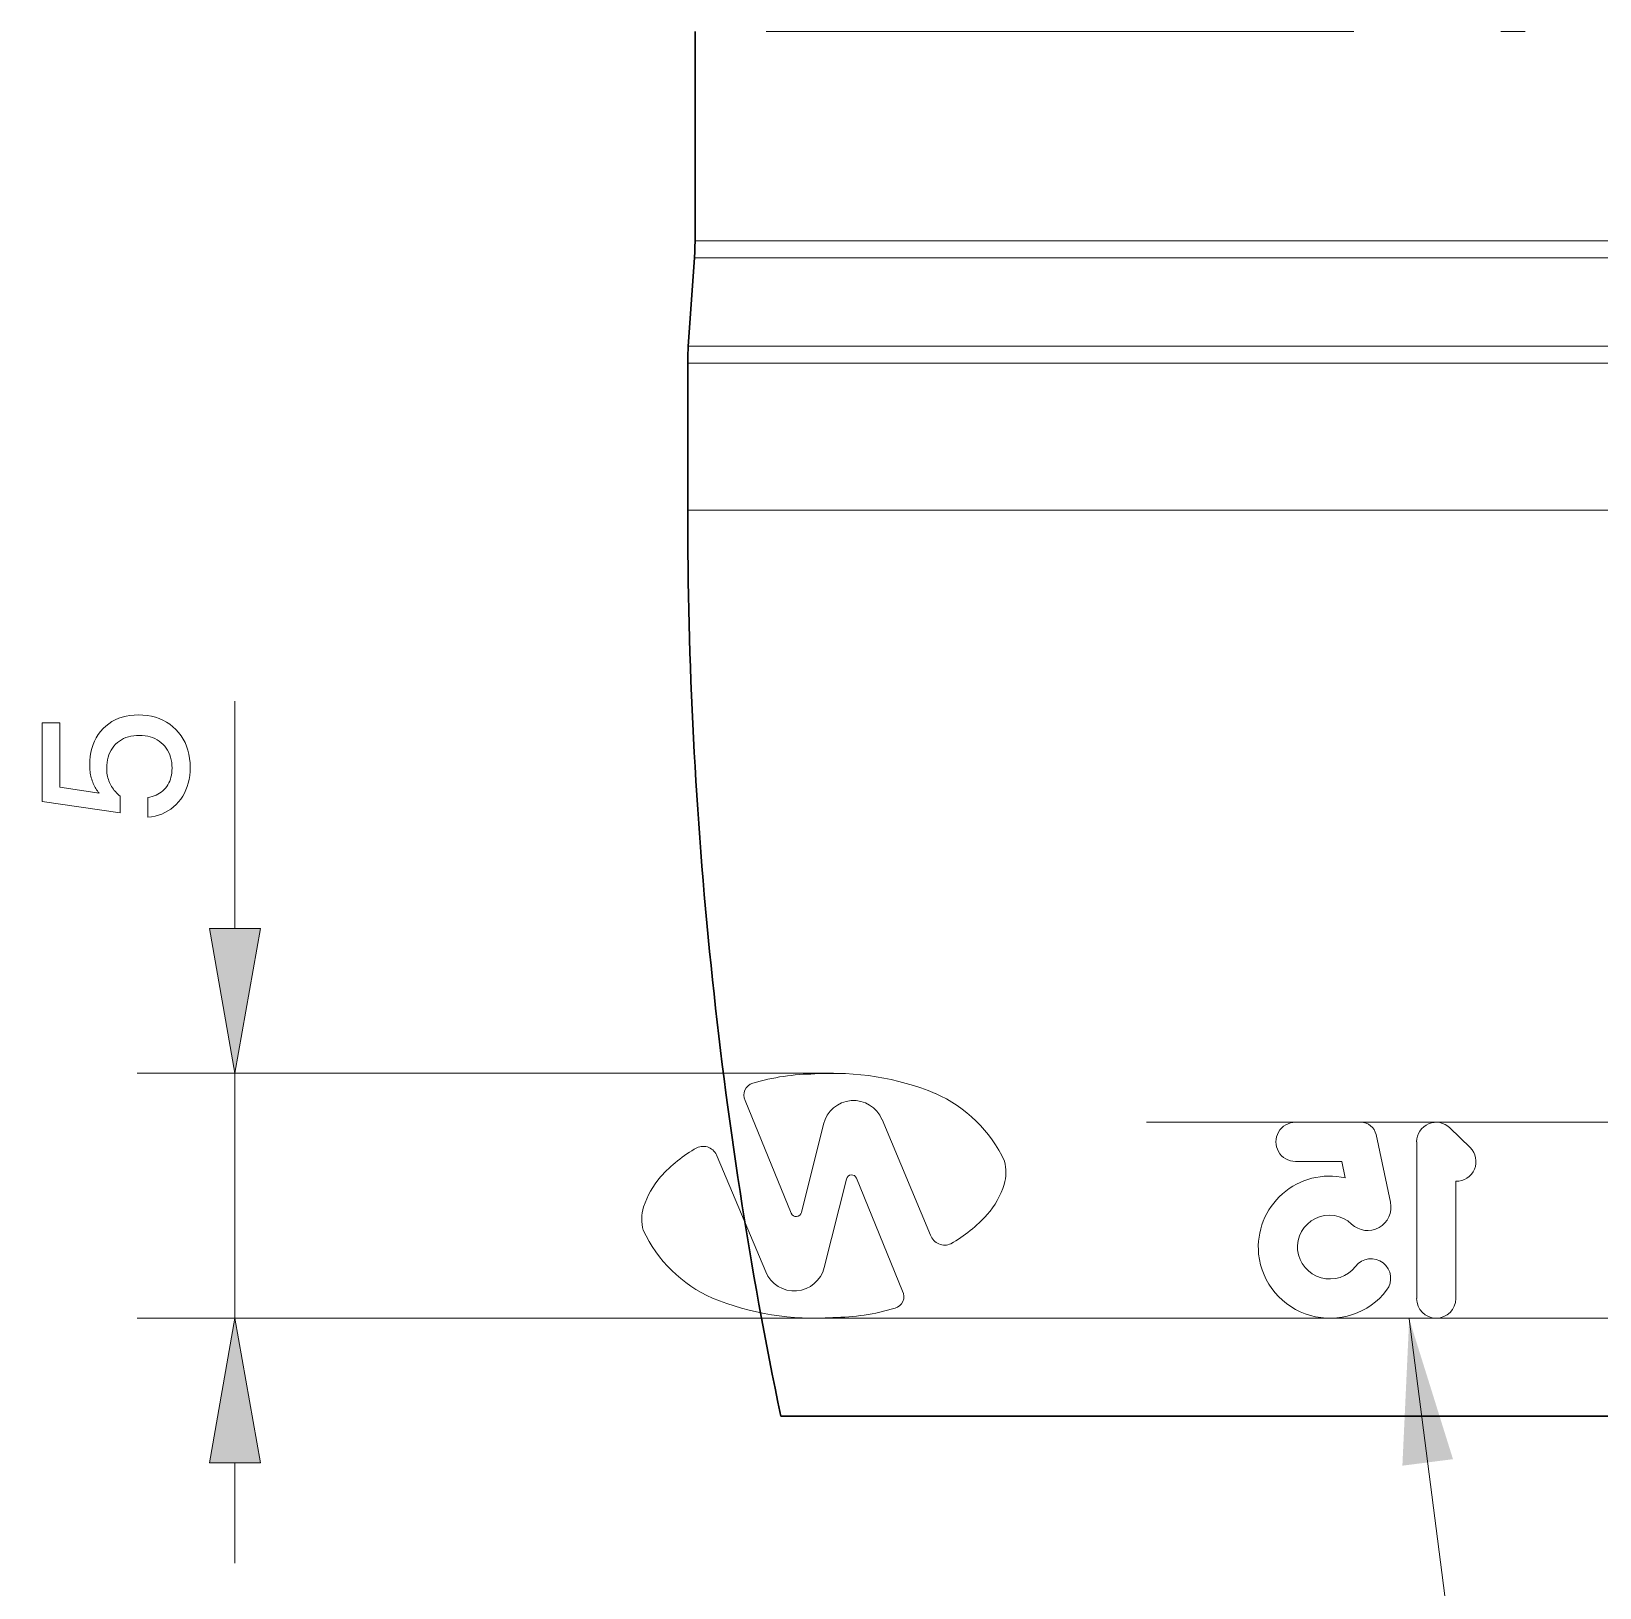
# Model space of a CAD drawing. Extents: x 0 to 297, y 0 to 420.
# Drawn here: x 184.69 to 216.71, y 150.71 to 182.48 of the extents above; entities that cross this region are included whole.
import ezdxf

# ---------------------------------------------------------------- set-up
doc = ezdxf.new("R2010")
doc.units = 0
doc.linetypes.add('DASHDOT', pattern=[18.5, 12, -3, 0.5, -3])

msp = doc.modelspace()

# ---------------------------------------------------------------- linework, layer by layer
at = {"color": 7, "linetype": 'DASHDOT', "lineweight": 13}
msp.add_line((267.188, 182.484), (198.238, 182.484), dxfattribs=at)
at = {"color": 7, "lineweight": 30, "ltscale": 0.106903}
msp.add_line((198.238, 178.208), (198.238, 182.484), dxfattribs=at)
at = {"color": 7, "lineweight": 13}
for p, q in [((262.968, 178.208), (198.238, 178.208)), ((262.978, 177.86), (198.226, 177.86)), ((263.089, 176.056), (198.1, 176.056)), ((263.099, 175.708), (198.088, 175.708)), ((263.099, 172.708), (198.088, 172.708)), ((207.459, 160.208), (267.867, 160.208)), ((195.619, 156.208), (267.867, 156.208))]:
    msp.add_line(p, q, dxfattribs=at)
at = {"color": 7, "lineweight": 30, "ltscale": 0.045225}
msp.add_line((198.226, 177.86), (198.1, 176.056), dxfattribs=at)
at = {"color": 7, "lineweight": 30, "ltscale": 0.075}
msp.add_line((198.088, 172.708), (198.088, 175.708), dxfattribs=at)
at = {"color": 7, "lineweight": 13, "ltscale": 0.116125}
msp.add_line((188.844, 164.163), (188.844, 168.808), dxfattribs=at)
at = {"color": 7, "lineweight": 13, "ltscale": 0.355565}
msp.add_line((201.066, 161.208), (186.844, 161.208), dxfattribs=at)
at = {"color": 7, "lineweight": 13, "ltscale": 0.125}
msp.add_line((188.844, 156.208), (188.844, 161.208), dxfattribs=at)
at = {"color": 7, "lineweight": 13, "ltscale": 0.062228}
msp.add_line((199.262, 160.654), (200.203, 158.35), dxfattribs=at)
at = {"color": 7, "lineweight": 13, "ltscale": 0.046473}
for p, q in [((200.861, 160.171), (200.409, 158.368)), ((200.877, 157.245), (201.329, 159.048))]:
    msp.add_line(p, q, dxfattribs=at)
at = {"color": 7, "lineweight": 13, "ltscale": 0.063986}
for p, q in [((202.056, 160.263), (203.049, 157.904)), ((199.682, 157.153), (198.689, 159.512))]:
    msp.add_line(p, q, dxfattribs=at)
at = {"color": 7, "lineweight": 13, "ltscale": 0.033398}
msp.add_line((210.497, 160.208), (211.833, 160.208), dxfattribs=at)
at = {"color": 7, "lineweight": 13, "ltscale": 0.035329}
msp.add_line((212.144, 159.956), (212.438, 158.574), dxfattribs=at)
at = {"color": 7, "lineweight": 13, "ltscale": 0.08}
msp.add_line((212.973, 156.608), (212.973, 159.808), dxfattribs=at)
at = {"color": 7, "lineweight": 13, "ltscale": 0.014402}
msp.add_line((213.652, 160.094), (214.064, 159.691), dxfattribs=at)
at = {"color": 7, "lineweight": 13, "ltscale": 0.023609}
msp.add_line((210.498, 159.408), (211.442, 159.408), dxfattribs=at)
at = {"color": 7, "lineweight": 13, "ltscale": 0.008535}
msp.add_line((211.442, 159.408), (211.513, 159.074), dxfattribs=at)
at = {"color": 7, "lineweight": 13, "ltscale": 0.062229}
msp.add_line((202.476, 156.762), (201.535, 159.066), dxfattribs=at)
at = {"color": 7, "lineweight": 13, "ltscale": 0.059926}
msp.add_line((213.772, 156.608), (213.772, 159.005), dxfattribs=at)
at = {"color": 7, "lineweight": 13, "ltscale": 0.219379}
msp.add_line((195.619, 156.208), (186.844, 156.208), dxfattribs=at)
at = {"color": 7, "lineweight": 30}
msp.add_line((199.988, 154.208), (265.438, 154.208), dxfattribs=at)
at = {"color": 7, "lineweight": 13, "ltscale": 0.051139}
msp.add_line((188.844, 151.208), (188.844, 153.254), dxfattribs=at)
at = {"color": 7, "lineweight": 13}
for points in [[(187.062, 166.438), (187.062, 166.839), (187.107, 166.847), (187.151, 166.858), (187.193, 166.871), (187.233, 166.887), (187.27, 166.905), (187.306, 166.926), (187.339, 166.949), (187.371, 166.975), (187.4, 167.003), (187.427, 167.034), (187.452, 167.066), (187.475, 167.101), (187.495, 167.137), (187.512, 167.175), (187.526, 167.215), (187.538, 167.256), (187.547, 167.299), (187.554, 167.344), (187.558, 167.391), (187.559, 167.439), (187.557, 167.498), (187.552, 167.555), (187.543, 167.61), (187.53, 167.662), (187.513, 167.711), (187.493, 167.759), (187.469, 167.804), (187.442, 167.846), (187.411, 167.886), (187.376, 167.924), (187.338, 167.959), (187.298, 167.99), (187.255, 168.018), (187.211, 168.042), (187.163, 168.062), (187.114, 168.078), (187.062, 168.091), (187.008, 168.1), (186.952, 168.106), (186.893, 168.108), (186.833, 168.106), (186.776, 168.1), (186.721, 168.091), (186.668, 168.079), (186.618, 168.062), (186.571, 168.042), (186.526, 168.019), (186.484, 167.992), (186.444, 167.961), (186.406, 167.926), (186.372, 167.889), (186.341, 167.849), (186.314, 167.806), (186.29, 167.761), (186.27, 167.714), (186.254, 167.664), (186.241, 167.612), (186.232, 167.557), (186.227, 167.499), (186.225, 167.439), (186.225, 167.405), (186.227, 167.371), (186.231, 167.337), (186.236, 167.304), (186.242, 167.272), (186.25, 167.24), (186.259, 167.209), (186.269, 167.179), (186.281, 167.149), (186.294, 167.12), (186.309, 167.091), (186.325, 167.064), (186.342, 167.037), (186.361, 167.01), (186.381, 166.985), (186.402, 166.96), (186.425, 166.936), (186.449, 166.913), (186.474, 166.89), (186.501, 166.868), (186.501, 166.524), (184.911, 166.761), (184.911, 168.363), (185.265, 168.363), (185.265, 167.049), (186.073, 166.929), (186.054, 166.951), (186.037, 166.974), (186.02, 166.997), (186.004, 167.021), (185.989, 167.046), (185.975, 167.072), (185.962, 167.099), (185.95, 167.126), (185.939, 167.154), (185.928, 167.183), (185.919, 167.213), (185.911, 167.243), (185.903, 167.273), (185.897, 167.305), (185.891, 167.336), (185.887, 167.369), (185.883, 167.401), (185.881, 167.435), (185.879, 167.468), (185.879, 167.503), (185.882, 167.593), (185.89, 167.68), (185.904, 167.763), (185.923, 167.843), (185.947, 167.919), (185.978, 167.992), (186.013, 168.061), (186.054, 168.126), (186.101, 168.188), (186.153, 168.246), (186.21, 168.299), (186.269, 168.347), (186.333, 168.389), (186.4, 168.426), (186.47, 168.457), (186.543, 168.482), (186.62, 168.502), (186.701, 168.516), (186.785, 168.524), (186.872, 168.527), (186.965, 168.524), (187.054, 168.515), (187.139, 168.5), (187.221, 168.479), (187.299, 168.453), (187.374, 168.42), (187.445, 168.381), (187.513, 168.336), (187.577, 168.286), (187.637, 168.229), (187.693, 168.167), (187.743, 168.102), (187.787, 168.034), (187.825, 167.961), (187.857, 167.886), (187.883, 167.806), (187.904, 167.723), (187.919, 167.636), (187.927, 167.546), (187.93, 167.452), (187.928, 167.369), (187.921, 167.288), (187.909, 167.211), (187.892, 167.136), (187.87, 167.064), (187.844, 166.995), (187.813, 166.93), (187.777, 166.866), (187.736, 166.806), (187.691, 166.749), (187.642, 166.696), (187.589, 166.647), (187.534, 166.604), (187.475, 166.565), (187.414, 166.532), (187.35, 166.503), (187.282, 166.479), (187.212, 166.461), (187.138, 166.447)], [(188.323, 164.163), (188.844, 161.208), (189.365, 164.163)], [(189.365, 153.254), (188.844, 156.208), (188.323, 153.254)]]:
    msp.add_lwpolyline(points, close=True, dxfattribs=at)
msp.add_lwpolyline([(212.82, 156.193), (215.902, 132.247), (174.792, 132.247)], dxfattribs=at)
at = {"color": 7, "lineweight": 30}
for centre, radius, start, end in [((193.238, 178.208), 5, 356.0127, 359.9999), ((203.088, 175.708), 5, 176.0127, 179.9999), ((289.104, 172.708), 91.016, 180.00001, 191.72774)]:
    msp.add_arc(centre, radius, start, end, dxfattribs=at)
at = {"color": 7, "lineweight": 13}
for centre, radius, start, end in [((200.704, 156.749), 4.446, 90.2491, 106.8441), ((201.066, 155.751), 5.457, 67.619, 94.0121), ((199.481, 160.767), 0.246, 105.4545, 207.2461), ((202.005, 158.22), 2.818, 25.0649, 66.1438), ((201.473, 160.023), 0.63, 22.4209, 166.3817), ((210.498, 159.808), 0.4, 89.8266, 270), ((211.833, 159.89), 0.318, 12.0008, 90), ((213.372, 159.808), 0.4, 45.5933, 180), ((199.793, 157.034), 3.058, 119.7554, 137.6749), ((198.402, 159.413), 0.304, 19.1525, 114.7334), ((213.784, 159.405), 0.4, 268.3449, 45.5933), ((203.709, 159.189), 0.878, 343.3772, 14.8668), ((198.888, 157.931), 1.786, 139.3943, 162.1232), ((201.435, 159.026), 0.108, 22.0173, 168.0683), ((202.85, 159.486), 1.786, 319.3943, 342.1232), ((211.192, 157.657), 1.453, 77.2138, 185.4978), ((211.971, 158.475), 0.477, 226.3744, 12.0008), ((198.029, 158.228), 0.878, 163.3772, 194.8668), ((200.303, 158.39), 0.108, 202.0173, 348.0683), ((201.945, 160.382), 3.058, 299.7554, 317.6749), ((211.192, 157.657), 0.653, 46.3744, 185.4978), ((199.733, 159.196), 2.818, 205.0649, 246.1438), ((203.336, 158.004), 0.304, 199.1525, 294.7334), ((211.2, 157.671), 0.663, 186.0168, 322.3736), ((200.264, 157.394), 0.63, 202.4209, 346.3817), ((211.2, 157.671), 1.463, 186.0168, 322.3736), ((212.042, 157.022), 0.4, 322.3736, 142.3736), ((200.672, 161.666), 5.457, 247.619, 274.0121), ((202.257, 156.65), 0.246, 285.4545, 27.2461), ((213.372, 156.608), 0.4, 180, 360), ((201.034, 160.668), 4.446, 270.2491, 286.8441)]:
    msp.add_arc(centre, radius, start, end, dxfattribs=at)
for points in [[(188.323, 164.163), (188.844, 161.208), (188.323, 164.163), (189.365, 164.163)], [(189.365, 153.254), (188.844, 156.208), (189.365, 153.254), (188.323, 153.254)], [(213.714, 153.329), (212.82, 156.193), (212.681, 153.196)]]:
    msp.add_solid(points, dxfattribs=at)

doc.saveas('drawing.dxf')
